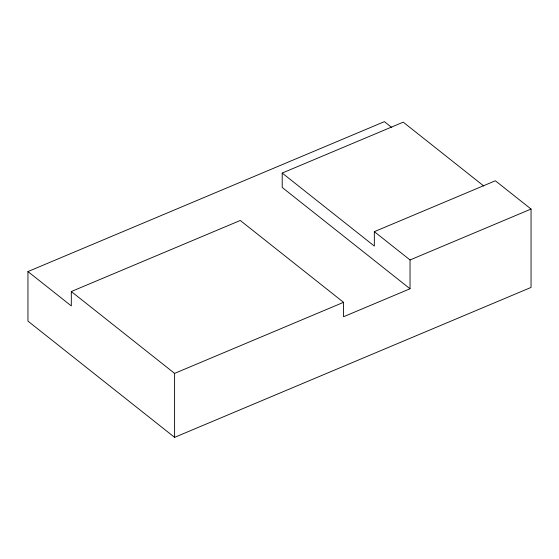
<?xml version="1.0" encoding="UTF-8"?>
<svg xmlns="http://www.w3.org/2000/svg" width="559" height="559" viewBox="0 0 559 559"><rect width="100%" height="100%" fill="white"/><g stroke="black" fill="none" stroke-linecap="round" stroke-linejoin="round"><path stroke-width="0.84" d="M483.759 185.986L403.221 122.155L282.204 173.052L374.341 246.079L374.341 231.664L495.358 180.774L531.05 209.059L531.05 287.431L174.597 437.348L27.95 321.118L27.95 271.569L384.403 121.652L391.796 127.515M27.95 271.569L71.314 305.941L71.314 291.525L240.265 220.477L343.54 302.328L343.54 316.736L410.033 288.772L410.033 259.956L374.341 231.664M410.033 259.956L531.05 209.059M71.314 291.525L174.597 373.384L343.54 302.328M410.033 288.772L282.204 187.461L282.204 173.052M174.597 373.384L174.597 437.348"/></g></svg>
